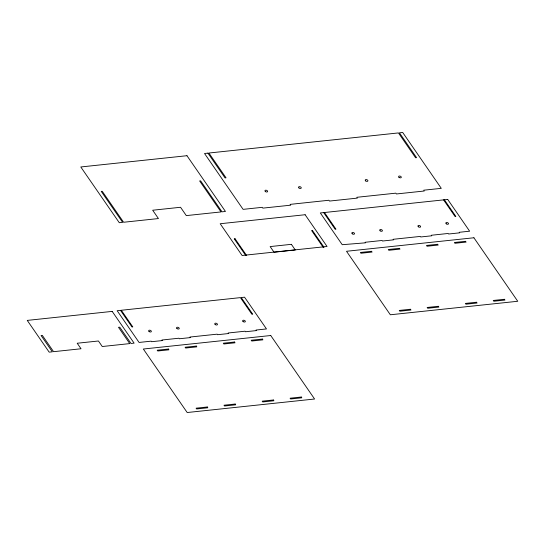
<?xml version="1.0" encoding="UTF-8"?>
<svg xmlns="http://www.w3.org/2000/svg" width="545" height="545" viewBox="0 0 545 545"><rect width="100%" height="100%" fill="white"/><g stroke="black" fill="none" stroke-linecap="round" stroke-linejoin="round"><path stroke-width="0.82" d="M444.345 199.756L455.852 216.419L455.061 216.501L443.548 199.838M324.445 212.496L335.952 229.166L335.161 229.247L323.648 212.584M207.931 153.131L204.525 153.492L243.104 209.362L262.261 207.325L262.819 208.129L290.683 205.179L290.131 204.375L328.935 200.253L329.493 201.064L357.356 198.108L356.798 197.304L395.847 193.162L396.399 193.966L424.269 191.009L423.71 190.205L441.28 188.345L402.701 132.476L399.424 132.823L416.584 157.682L415.61 157.784L398.443 132.925L208.905 153.029L226.032 177.827L225.058 177.936L207.931 153.131M186.955 155.707L80.789 166.968L119.287 222.714L122.632 222.36L101.247 191.39L102.222 191.281L123.606 222.258L158.438 218.559L152.682 210.227L180.545 207.27L186.301 215.609L221.032 211.923L199.647 180.954L200.621 180.851L222.006 211.821L225.453 211.453L186.955 155.707M447.718 199.443L320.317 212.952L342.24 244.705L365.491 242.825L365.116 242.28L382.113 240.474L382.495 241.019L393.51 239.855L393.129 239.303L420.338 236.421L420.713 236.966L431.695 235.801L431.32 235.256L448.222 233.464L448.603 234.009L459.599 232.844L459.217 232.299L469.64 231.189L447.718 199.443M305.118 214.73L220.187 223.736L242.109 255.489L327.048 246.476L305.118 214.73M235.031 238.744L234.241 238.826L245.747 255.496L246.544 255.407L235.031 238.744M312.449 230.535L311.658 230.617L323.165 247.28L323.962 247.198L312.449 230.535M291.377 244.33L270.143 246.578L274.033 252.212L295.267 249.957L291.377 244.33M473.905 237.77L346.504 251.279L390.349 314.778L517.75 301.269L473.905 237.77M371.554 251.286L360.381 252.471L360.913 253.248L372.085 252.062L371.554 251.286M399.444 248.329L388.272 249.515L388.81 250.291L399.982 249.106L399.444 248.329M437.649 244.276L426.476 245.461L427.014 246.238L438.187 245.052L437.649 244.276M465.546 241.319L454.373 242.505L454.905 243.281L466.084 242.096L465.546 241.319M120.499 310.343L117.155 310.698L139.077 342.444L151.176 341.163L151.558 341.715L162.328 340.571L161.947 340.019L178.951 338.22L179.325 338.765L190.341 337.6L189.967 337.048L217.169 334.167L217.55 334.712L228.532 333.547L228.151 333.002L245.059 331.21L245.434 331.755L256.429 330.59L256.055 330.045L266.478 328.935L244.555 297.189L241.21 297.543L252.689 314.165L251.892 314.247L240.413 297.625L121.29 310.262L132.789 326.911L131.992 326.993L120.499 310.343M112.181 311.393L27.25 320.399L49.173 352.145L52.334 351.811L41.079 335.509L42.319 335.379L53.58 351.682L81.021 348.766L77.206 343.241L98.441 340.993L102.256 346.518L129.751 343.602L118.497 327.3L119.736 327.17L130.991 343.473L134.104 343.139L112.181 311.393M410.44 309.253L399.26 310.439L399.798 311.215L410.971 310.03L410.44 309.253M438.33 306.297L427.157 307.482L427.696 308.252L438.868 307.067L438.33 306.297M476.534 302.243L465.362 303.429L465.9 304.205L477.073 303.02L476.534 302.243M504.432 299.287L493.259 300.472L493.79 301.242L504.963 300.063L504.432 299.287M270.736 335.516L143.335 349.025L187.187 412.524L314.588 399.015L270.736 335.516M168.385 349.032L157.212 350.217L157.75 350.994L168.923 349.808L168.385 349.032M196.282 346.075L185.109 347.26L185.641 348.037L196.82 346.852L196.282 346.075M234.486 342.022L223.314 343.207L223.845 343.984L235.024 342.798L234.486 342.022M262.383 339.065L251.204 340.25L251.742 341.027L262.915 339.842L262.383 339.065M207.27 406.999L196.098 408.185L196.636 408.961L207.809 407.776L207.27 406.999M235.167 404.043L223.995 405.228L224.526 405.998L235.699 404.812L235.167 404.043M273.372 399.989L262.2 401.175L262.731 401.951L273.903 400.766L273.372 399.989M301.262 397.032L290.09 398.218L290.628 398.988L301.801 397.802L301.262 397.032M265.354 191.52A1.41 0.831 19.4 0 0 267.609 191.595A1.41 0.831 19.4 0 0 265.906 190.191A1.41 0.831 19.4 0 0 265.354 191.52M399.015 177.343A1.41 0.831 19.4 0 0 401.277 177.425A1.41 0.831 19.4 0 0 399.574 176.021A1.41 0.831 19.4 0 0 399.015 177.343M365.634 180.886A1.41 0.831 19.4 0 0 367.889 180.96A1.41 0.831 19.4 0 0 366.185 179.557A1.41 0.831 19.4 0 0 365.634 180.886M298.98 187.957A1.41 0.831 19.4 0 0 301.235 188.032A1.41 0.831 19.4 0 0 299.532 186.628A1.41 0.831 19.4 0 0 298.98 187.957M352.233 233.771A1.41 0.831 19.4 0 0 354.495 233.853A1.41 0.831 19.4 0 0 352.792 232.442A1.41 0.831 19.4 0 0 352.233 233.771M380.131 230.814A1.41 0.831 19.4 0 0 382.386 230.889A1.41 0.831 19.4 0 0 380.683 229.486A1.41 0.831 19.4 0 0 380.131 230.814M418.335 226.761A1.41 0.831 19.4 0 0 420.59 226.843A1.41 0.831 19.4 0 0 418.887 225.432A1.41 0.831 19.4 0 0 418.335 226.761M446.232 223.804A1.41 0.831 19.4 0 0 448.487 223.879A1.41 0.831 19.4 0 0 446.784 222.476A1.41 0.831 19.4 0 0 446.232 223.804M149.071 331.517A1.41 0.831 19.4 0 0 151.326 331.592A1.41 0.831 19.4 0 0 149.623 330.188A1.41 0.831 19.4 0 0 149.071 331.517M176.968 328.56A1.41 0.831 19.4 0 0 179.223 328.635A1.41 0.831 19.4 0 0 177.52 327.232A1.41 0.831 19.4 0 0 176.968 328.56M215.173 324.507A1.41 0.831 19.4 0 0 217.428 324.582A1.41 0.831 19.4 0 0 215.725 323.178A1.41 0.831 19.4 0 0 215.173 324.507M243.063 321.55A1.41 0.831 19.4 0 0 245.318 321.625A1.41 0.831 19.4 0 0 243.615 320.222A1.41 0.831 19.4 0 0 243.063 321.55"/></g></svg>
